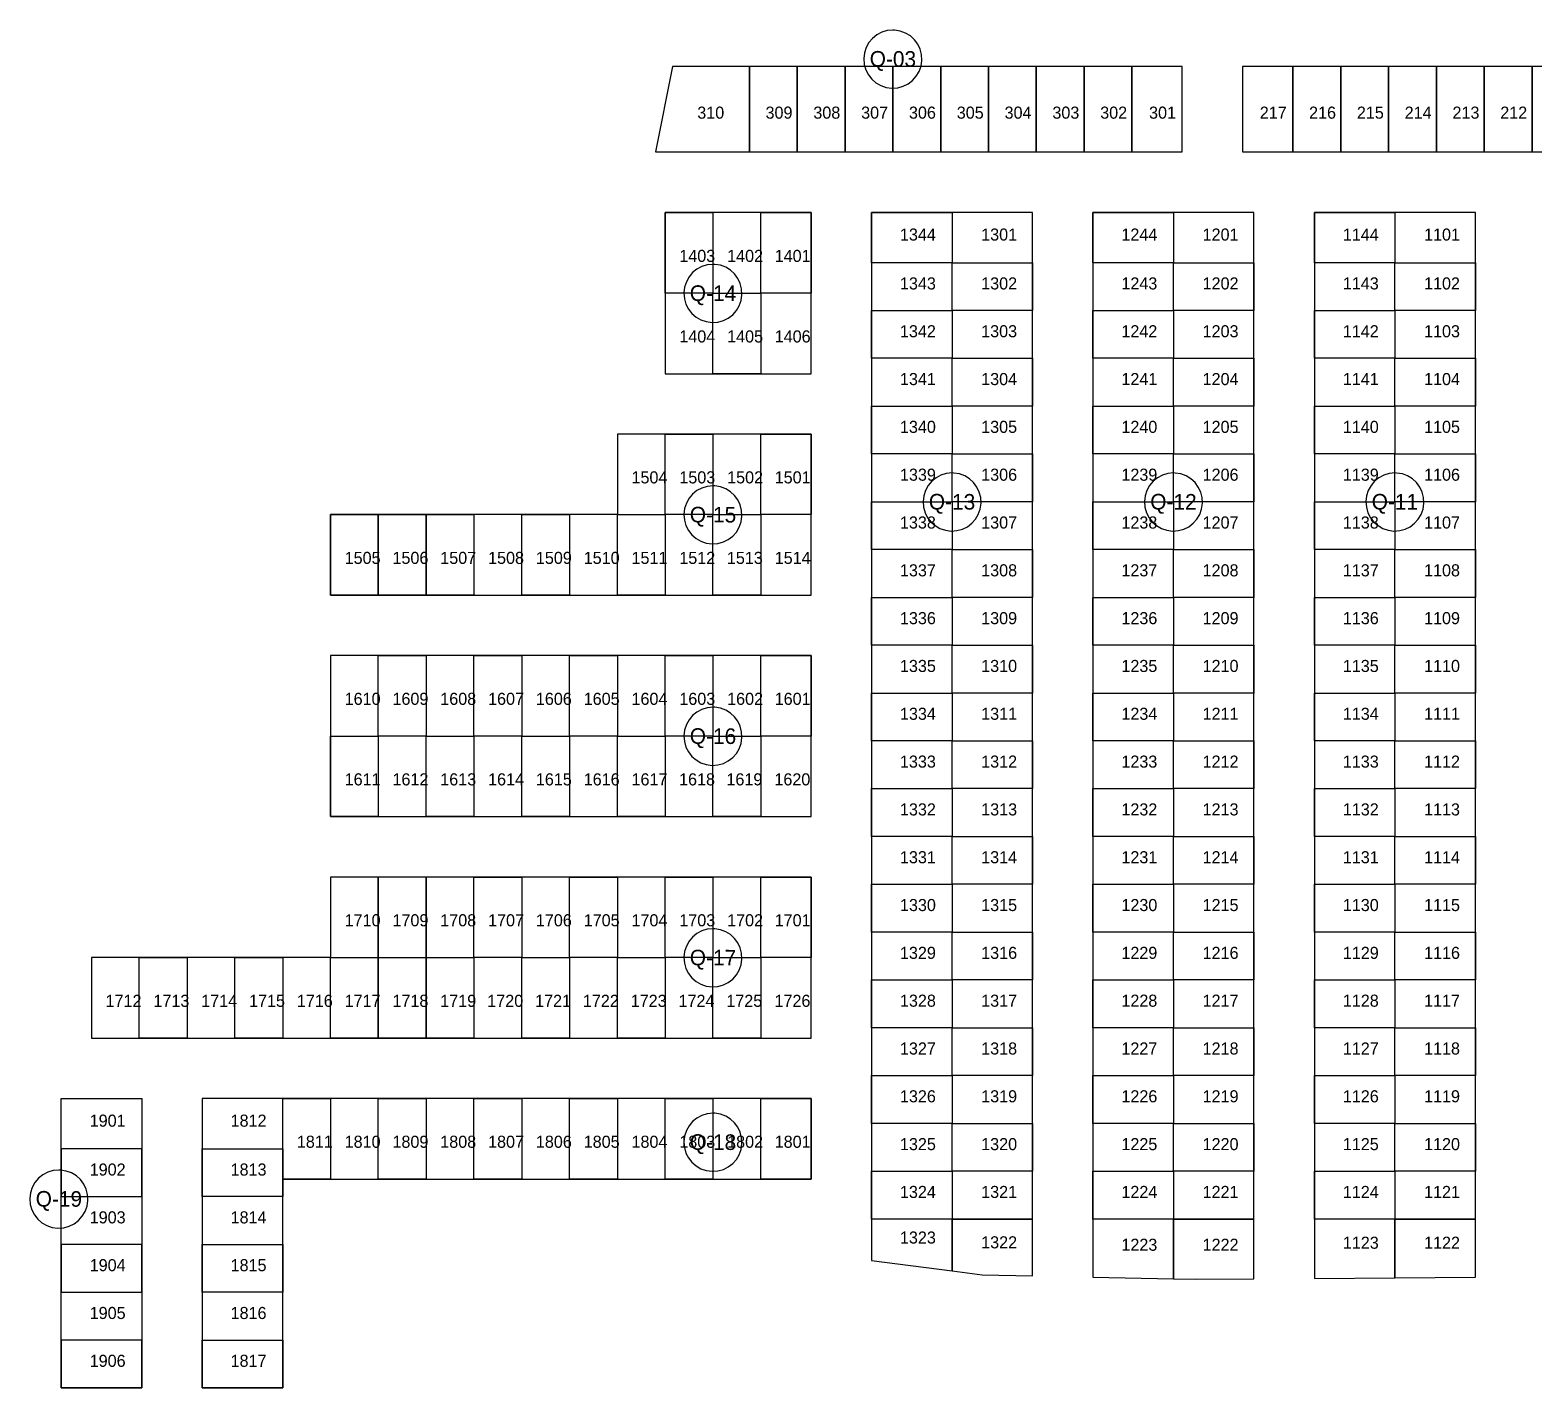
# Model space of a CAD drawing. Extents: x 245320 to 245921, y 9361427 to 9361697.
# Drawn here: x 245319.8 to 245618.6, y 9361427.3 to 9361697 of the extents above; entities that cross this region are included whole.
import ezdxf
from ezdxf.enums import TextEntityAlignment as Align

# ---------------------------------------------------------------- set-up
doc = ezdxf.new("R2010")
doc.units = 0
for name, color, linetype in [('_02__LOTES', 7, 'Continuous'), ('_LTQUADRAS', 3, 'Continuous'), ('EF-ID-LOTES', 1, 'Continuous'), ('TXT_QDA', 5, 'Continuous')]:
    doc.layers.add(name, color=color, linetype=linetype)

msp = doc.modelspace()

# ---------------------------------------------------------------- linework, layer by layer
at = {"layer": '_02__LOTES'}
for points in [[(245462.72, 9361689.82), (245447.41, 9361689.82), (245444.07, 9361672.82), (245462.72, 9361672.82)], [(245472.22, 9361689.82), (245462.72, 9361689.82), (245462.72, 9361672.82), (245472.22, 9361672.82)], [(245481.72, 9361689.82), (245472.22, 9361689.82), (245472.22, 9361672.82), (245481.72, 9361672.82)], [(245491.22, 9361689.82), (245481.72, 9361689.82), (245481.72, 9361672.82), (245491.22, 9361672.82)], [(245500.72, 9361689.82), (245491.22, 9361689.82), (245491.22, 9361672.82), (245500.72, 9361672.82)], [(245510.22, 9361689.82), (245500.72, 9361689.82), (245500.72, 9361672.82), (245510.22, 9361672.82)], [(245519.72, 9361689.82), (245510.22, 9361689.82), (245510.22, 9361672.82), (245519.72, 9361672.82)], [(245529.22, 9361689.82), (245519.72, 9361689.82), (245519.72, 9361672.82), (245529.22, 9361672.82)], [(245538.72, 9361689.82), (245529.22, 9361689.82), (245529.22, 9361672.82), (245538.72, 9361672.82)], [(245548.72, 9361689.82), (245538.72, 9361689.82), (245538.72, 9361672.82), (245548.72, 9361672.82)], [(245570.72, 9361689.82), (245560.72, 9361689.82), (245560.72, 9361672.82), (245570.72, 9361672.82)], [(245580.22, 9361689.82), (245570.72, 9361689.82), (245570.72, 9361672.82), (245580.22, 9361672.82)], [(245589.72, 9361689.82), (245580.22, 9361689.82), (245580.22, 9361672.82), (245589.72, 9361672.82)], [(245599.22, 9361689.82), (245589.72, 9361689.82), (245589.72, 9361672.82), (245599.22, 9361672.82)], [(245608.72, 9361689.82), (245599.22, 9361689.82), (245599.22, 9361672.82), (245608.72, 9361672.82)], [(245618.22, 9361689.82), (245608.72, 9361689.82), (245608.72, 9361672.82), (245618.22, 9361672.82)], [(245627.72, 9361689.82), (245618.22, 9361689.82), (245618.22, 9361672.82), (245627.72, 9361672.82)], [(245455.47, 9361644.76), (245445.97, 9361644.76), (245445.97, 9361660.76), (245455.47, 9361660.76)], [(245455.47, 9361644.76), (245464.97, 9361644.76), (245464.97, 9361660.76), (245455.47, 9361660.76)], [(245474.97, 9361644.76), (245464.97, 9361644.76), (245464.97, 9361660.76), (245474.97, 9361660.76)], [(245502.97, 9361660.82), (245502.97, 9361650.82), (245486.97, 9361650.82), (245486.97, 9361660.82)], [(245502.97, 9361660.82), (245502.97, 9361650.82), (245518.97, 9361650.82), (245518.97, 9361660.82)], [(245546.97, 9361660.82), (245546.97, 9361650.82), (245530.97, 9361650.82), (245530.97, 9361660.82)], [(245546.97, 9361660.82), (245546.97, 9361650.82), (245562.97, 9361650.82), (245562.97, 9361660.82)], [(245590.97, 9361660.82), (245590.97, 9361650.82), (245574.97, 9361650.82), (245574.97, 9361660.82)], [(245590.97, 9361660.82), (245590.97, 9361650.82), (245606.97, 9361650.82), (245606.97, 9361660.82)], [(245502.97, 9361641.32), (245502.97, 9361650.82), (245486.97, 9361650.82), (245486.97, 9361641.32)], [(245502.97, 9361641.32), (245502.97, 9361650.82), (245518.97, 9361650.82), (245518.97, 9361641.32)], [(245546.97, 9361641.32), (245546.97, 9361650.82), (245530.97, 9361650.82), (245530.97, 9361641.32)], [(245546.97, 9361641.32), (245546.97, 9361650.82), (245562.97, 9361650.82), (245562.97, 9361641.32)], [(245590.97, 9361641.32), (245590.97, 9361650.82), (245574.97, 9361650.82), (245574.97, 9361641.32)], [(245590.97, 9361641.32), (245590.97, 9361650.82), (245606.97, 9361650.82), (245606.97, 9361641.32)], [(245455.47, 9361644.76), (245445.97, 9361644.76), (245445.97, 9361628.76), (245455.47, 9361628.76)], [(245455.47, 9361644.76), (245464.97, 9361644.76), (245464.97, 9361628.76), (245455.47, 9361628.76)], [(245474.97, 9361644.76), (245464.97, 9361644.76), (245464.97, 9361628.76), (245474.97, 9361628.76)], [(245502.97, 9361641.32), (245502.97, 9361631.82), (245486.97, 9361631.82), (245486.97, 9361641.32)], [(245502.97, 9361641.32), (245502.97, 9361631.82), (245518.97, 9361631.82), (245518.97, 9361641.32)], [(245546.97, 9361641.32), (245546.97, 9361631.82), (245530.97, 9361631.82), (245530.97, 9361641.32)], [(245546.97, 9361641.32), (245546.97, 9361631.82), (245562.97, 9361631.82), (245562.97, 9361641.32)], [(245590.97, 9361641.32), (245590.97, 9361631.82), (245574.97, 9361631.82), (245574.97, 9361641.32)], [(245590.97, 9361641.32), (245590.97, 9361631.82), (245606.97, 9361631.82), (245606.97, 9361641.32)], [(245502.97, 9361622.32), (245502.97, 9361631.82), (245486.97, 9361631.82), (245486.97, 9361622.32)], [(245502.97, 9361622.32), (245502.97, 9361631.82), (245518.97, 9361631.82), (245518.97, 9361622.32)], [(245546.97, 9361622.32), (245546.97, 9361631.82), (245530.97, 9361631.82), (245530.97, 9361622.32)], [(245546.97, 9361622.32), (245546.97, 9361631.82), (245562.97, 9361631.82), (245562.97, 9361622.32)], [(245590.97, 9361622.32), (245590.97, 9361631.82), (245574.97, 9361631.82), (245574.97, 9361622.32)], [(245590.97, 9361622.32), (245590.97, 9361631.82), (245606.97, 9361631.82), (245606.97, 9361622.32)], [(245502.97, 9361622.32), (245502.97, 9361612.82), (245486.97, 9361612.82), (245486.97, 9361622.32)], [(245502.97, 9361622.32), (245502.97, 9361612.82), (245518.97, 9361612.82), (245518.97, 9361622.32)], [(245546.97, 9361622.32), (245546.97, 9361612.82), (245530.97, 9361612.82), (245530.97, 9361622.32)], [(245546.97, 9361622.32), (245546.97, 9361612.82), (245562.97, 9361612.82), (245562.97, 9361622.32)], [(245590.97, 9361622.32), (245590.97, 9361612.82), (245574.97, 9361612.82), (245574.97, 9361622.32)], [(245590.97, 9361622.32), (245590.97, 9361612.82), (245606.97, 9361612.82), (245606.97, 9361622.32)], [(245436.47, 9361600.76), (245445.97, 9361600.76), (245445.97, 9361616.76), (245436.47, 9361616.76)], [(245455.47, 9361600.76), (245445.97, 9361600.76), (245445.97, 9361616.76), (245455.47, 9361616.76)], [(245455.47, 9361600.76), (245464.97, 9361600.76), (245464.97, 9361616.76), (245455.47, 9361616.76)], [(245474.97, 9361600.76), (245464.97, 9361600.76), (245464.97, 9361616.76), (245474.97, 9361616.76)], [(245502.97, 9361603.32), (245502.97, 9361612.82), (245486.97, 9361612.82), (245486.97, 9361603.32)], [(245502.97, 9361603.32), (245502.97, 9361612.82), (245518.97, 9361612.82), (245518.97, 9361603.32)], [(245546.97, 9361603.32), (245546.97, 9361612.82), (245530.97, 9361612.82), (245530.97, 9361603.32)], [(245546.97, 9361603.32), (245546.97, 9361612.82), (245562.97, 9361612.82), (245562.97, 9361603.32)], [(245590.97, 9361603.32), (245590.97, 9361612.82), (245574.97, 9361612.82), (245574.97, 9361603.32)], [(245590.97, 9361603.32), (245590.97, 9361612.82), (245606.97, 9361612.82), (245606.97, 9361603.32)], [(245502.97, 9361603.32), (245502.97, 9361593.82), (245486.97, 9361593.82), (245486.97, 9361603.32)], [(245502.97, 9361603.32), (245502.97, 9361593.82), (245518.97, 9361593.82), (245518.97, 9361603.32)], [(245546.97, 9361603.32), (245546.97, 9361593.82), (245530.97, 9361593.82), (245530.97, 9361603.32)], [(245546.97, 9361603.32), (245546.97, 9361593.82), (245562.97, 9361593.82), (245562.97, 9361603.32)], [(245590.97, 9361603.32), (245590.97, 9361593.82), (245574.97, 9361593.82), (245574.97, 9361603.32)], [(245590.97, 9361603.32), (245590.97, 9361593.82), (245606.97, 9361593.82), (245606.97, 9361603.32)], [(245379.47, 9361600.76), (245388.97, 9361600.76), (245388.97, 9361584.76), (245379.47, 9361584.76)], [(245388.97, 9361600.76), (245398.47, 9361600.76), (245398.47, 9361584.76), (245388.97, 9361584.76)], [(245398.47, 9361600.76), (245407.97, 9361600.76), (245407.97, 9361584.76), (245398.47, 9361584.76)], [(245417.47, 9361600.76), (245407.97, 9361600.76), (245407.97, 9361584.76), (245417.47, 9361584.76)], [(245417.47, 9361600.76), (245426.97, 9361600.76), (245426.97, 9361584.76), (245417.47, 9361584.76)], [(245436.47, 9361600.76), (245426.97, 9361600.76), (245426.97, 9361584.76), (245436.47, 9361584.76)], [(245436.47, 9361600.76), (245445.97, 9361600.76), (245445.97, 9361584.76), (245436.47, 9361584.76)], [(245455.47, 9361600.76), (245445.97, 9361600.76), (245445.97, 9361584.76), (245455.47, 9361584.76)], [(245455.47, 9361600.76), (245464.97, 9361600.76), (245464.97, 9361584.76), (245455.47, 9361584.76)], [(245474.97, 9361600.76), (245464.97, 9361600.76), (245464.97, 9361584.76), (245474.97, 9361584.76)], [(245502.97, 9361584.32), (245502.97, 9361593.82), (245486.97, 9361593.82), (245486.97, 9361584.32)], [(245502.97, 9361584.32), (245502.97, 9361593.82), (245518.97, 9361593.82), (245518.97, 9361584.32)], [(245546.97, 9361584.32), (245546.97, 9361593.82), (245530.97, 9361593.82), (245530.97, 9361584.32)], [(245546.97, 9361584.32), (245546.97, 9361593.82), (245562.97, 9361593.82), (245562.97, 9361584.32)], [(245590.97, 9361584.32), (245590.97, 9361593.82), (245574.97, 9361593.82), (245574.97, 9361584.32)], [(245590.97, 9361584.32), (245590.97, 9361593.82), (245606.97, 9361593.82), (245606.97, 9361584.32)], [(245502.97, 9361584.32), (245502.97, 9361574.82), (245486.97, 9361574.82), (245486.97, 9361584.32)], [(245502.97, 9361584.32), (245502.97, 9361574.82), (245518.97, 9361574.82), (245518.97, 9361584.32)], [(245546.97, 9361584.32), (245546.97, 9361574.82), (245530.97, 9361574.82), (245530.97, 9361584.32)], [(245546.97, 9361584.32), (245546.97, 9361574.82), (245562.97, 9361574.82), (245562.97, 9361584.32)], [(245590.97, 9361584.32), (245590.97, 9361574.82), (245574.97, 9361574.82), (245574.97, 9361584.32)], [(245590.97, 9361584.32), (245590.97, 9361574.82), (245606.97, 9361574.82), (245606.97, 9361584.32)], [(245502.97, 9361565.32), (245502.97, 9361574.82), (245486.97, 9361574.82), (245486.97, 9361565.32)], [(245502.97, 9361565.32), (245502.97, 9361574.82), (245518.97, 9361574.82), (245518.97, 9361565.32)], [(245546.97, 9361565.32), (245546.97, 9361574.82), (245530.97, 9361574.82), (245530.97, 9361565.32)], [(245546.97, 9361565.32), (245546.97, 9361574.82), (245562.97, 9361574.82), (245562.97, 9361565.32)], [(245590.97, 9361565.32), (245590.97, 9361574.82), (245574.97, 9361574.82), (245574.97, 9361565.32)], [(245590.97, 9361565.32), (245590.97, 9361574.82), (245606.97, 9361574.82), (245606.97, 9361565.32)], [(245379.47, 9361556.76), (245388.97, 9361556.76), (245388.97, 9361572.76), (245379.47, 9361572.76)], [(245398.47, 9361556.76), (245388.97, 9361556.76), (245388.97, 9361572.76), (245398.47, 9361572.76)], [(245398.47, 9361556.76), (245407.97, 9361556.76), (245407.97, 9361572.76), (245398.47, 9361572.76)], [(245417.47, 9361556.76), (245407.97, 9361556.76), (245407.97, 9361572.76), (245417.47, 9361572.76)], [(245417.47, 9361556.76), (245426.97, 9361556.76), (245426.97, 9361572.76), (245417.47, 9361572.76)], [(245436.47, 9361556.76), (245426.97, 9361556.76), (245426.97, 9361572.76), (245436.47, 9361572.76)], [(245436.47, 9361556.76), (245445.97, 9361556.76), (245445.97, 9361572.76), (245436.47, 9361572.76)], [(245455.47, 9361556.76), (245445.97, 9361556.76), (245445.97, 9361572.76), (245455.47, 9361572.76)], [(245455.47, 9361556.76), (245464.97, 9361556.76), (245464.97, 9361572.76), (245455.47, 9361572.76)], [(245474.97, 9361556.76), (245464.97, 9361556.76), (245464.97, 9361572.76), (245474.97, 9361572.76)], [(245502.97, 9361565.32), (245502.97, 9361555.82), (245486.97, 9361555.82), (245486.97, 9361565.32)], [(245502.97, 9361565.32), (245502.97, 9361555.82), (245518.97, 9361555.82), (245518.97, 9361565.32)], [(245546.97, 9361565.32), (245546.97, 9361555.82), (245530.97, 9361555.82), (245530.97, 9361565.32)], [(245546.97, 9361565.32), (245546.97, 9361555.82), (245562.97, 9361555.82), (245562.97, 9361565.32)], [(245590.97, 9361565.32), (245590.97, 9361555.82), (245574.97, 9361555.82), (245574.97, 9361565.32)], [(245590.97, 9361565.32), (245590.97, 9361555.82), (245606.97, 9361555.82), (245606.97, 9361565.32)], [(245379.47, 9361556.76), (245388.97, 9361556.76), (245388.97, 9361540.76), (245379.47, 9361540.76)], [(245398.47, 9361556.76), (245388.97, 9361556.76), (245388.97, 9361540.76), (245398.47, 9361540.76)], [(245398.47, 9361556.76), (245407.97, 9361556.76), (245407.97, 9361540.76), (245398.47, 9361540.76)], [(245417.47, 9361556.76), (245407.97, 9361556.76), (245407.97, 9361540.76), (245417.47, 9361540.76)], [(245417.47, 9361556.76), (245426.97, 9361556.76), (245426.97, 9361540.76), (245417.47, 9361540.76)], [(245436.47, 9361556.76), (245426.97, 9361556.76), (245426.97, 9361540.76), (245436.47, 9361540.76)], [(245436.47, 9361556.76), (245445.97, 9361556.76), (245445.97, 9361540.76), (245436.47, 9361540.76)], [(245455.47, 9361556.76), (245445.97, 9361556.76), (245445.97, 9361540.76), (245455.47, 9361540.76)], [(245455.47, 9361556.76), (245464.97, 9361556.76), (245464.97, 9361540.76), (245455.47, 9361540.76)], [(245474.97, 9361556.76), (245464.97, 9361556.76), (245464.97, 9361540.76), (245474.97, 9361540.76)], [(245502.97, 9361546.32), (245502.97, 9361555.82), (245486.97, 9361555.82), (245486.97, 9361546.32)], [(245502.97, 9361546.32), (245502.97, 9361555.82), (245518.97, 9361555.82), (245518.97, 9361546.32)], [(245546.97, 9361546.32), (245546.97, 9361555.82), (245530.97, 9361555.82), (245530.97, 9361546.32)], [(245546.97, 9361546.32), (245546.97, 9361555.82), (245562.97, 9361555.82), (245562.97, 9361546.32)], [(245590.97, 9361546.32), (245590.97, 9361555.82), (245574.97, 9361555.82), (245574.97, 9361546.32)], [(245590.97, 9361546.32), (245590.97, 9361555.82), (245606.97, 9361555.82), (245606.97, 9361546.32)], [(245502.97, 9361546.32), (245502.97, 9361536.82), (245486.97, 9361536.82), (245486.97, 9361546.32)], [(245502.97, 9361546.32), (245502.97, 9361536.82), (245518.97, 9361536.82), (245518.97, 9361546.32)], [(245546.97, 9361546.32), (245546.97, 9361536.82), (245530.97, 9361536.82), (245530.97, 9361546.32)], [(245546.97, 9361546.32), (245546.97, 9361536.82), (245562.97, 9361536.82), (245562.97, 9361546.32)], [(245590.97, 9361546.32), (245590.97, 9361536.82), (245574.97, 9361536.82), (245574.97, 9361546.32)], [(245590.97, 9361546.32), (245590.97, 9361536.82), (245606.97, 9361536.82), (245606.97, 9361546.32)], [(245502.97, 9361527.32), (245502.97, 9361536.82), (245486.97, 9361536.82), (245486.97, 9361527.32)], [(245502.97, 9361527.32), (245502.97, 9361536.82), (245518.97, 9361536.82), (245518.97, 9361527.32)], [(245546.97, 9361527.32), (245546.97, 9361536.82), (245530.97, 9361536.82), (245530.97, 9361527.32)], [(245546.97, 9361527.32), (245546.97, 9361536.82), (245562.97, 9361536.82), (245562.97, 9361527.32)], [(245590.97, 9361527.32), (245590.97, 9361536.82), (245574.97, 9361536.82), (245574.97, 9361527.32)], [(245590.97, 9361527.32), (245590.97, 9361536.82), (245606.97, 9361536.82), (245606.97, 9361527.32)], [(245379.47, 9361512.76), (245388.97, 9361512.76), (245388.97, 9361528.76), (245379.47, 9361528.76)], [(245388.97, 9361512.76), (245398.47, 9361512.76), (245398.47, 9361528.76), (245388.97, 9361528.76)], [(245398.47, 9361512.76), (245407.97, 9361512.76), (245407.97, 9361528.76), (245398.47, 9361528.76)], [(245417.47, 9361512.76), (245407.97, 9361512.76), (245407.97, 9361528.76), (245417.47, 9361528.76)], [(245417.47, 9361512.76), (245426.97, 9361512.76), (245426.97, 9361528.76), (245417.47, 9361528.76)], [(245436.47, 9361512.76), (245426.97, 9361512.76), (245426.97, 9361528.76), (245436.47, 9361528.76)], [(245436.47, 9361512.76), (245445.97, 9361512.76), (245445.97, 9361528.76), (245436.47, 9361528.76)], [(245455.47, 9361512.76), (245445.97, 9361512.76), (245445.97, 9361528.76), (245455.47, 9361528.76)], [(245455.47, 9361512.76), (245464.97, 9361512.76), (245464.97, 9361528.76), (245455.47, 9361528.76)], [(245474.97, 9361512.76), (245464.97, 9361512.76), (245464.97, 9361528.76), (245474.97, 9361528.76)], [(245502.97, 9361527.32), (245502.97, 9361517.82), (245486.97, 9361517.82), (245486.97, 9361527.32)], [(245502.97, 9361527.32), (245502.97, 9361517.82), (245518.97, 9361517.82), (245518.97, 9361527.32)], [(245546.97, 9361527.32), (245546.97, 9361517.82), (245530.97, 9361517.82), (245530.97, 9361527.32)], [(245546.97, 9361527.32), (245546.97, 9361517.82), (245562.97, 9361517.82), (245562.97, 9361527.32)], [(245590.97, 9361527.32), (245590.97, 9361517.82), (245574.97, 9361517.82), (245574.97, 9361527.32)], [(245590.97, 9361527.32), (245590.97, 9361517.82), (245606.97, 9361517.82), (245606.97, 9361527.32)], [(245502.97, 9361508.32), (245502.97, 9361517.82), (245486.97, 9361517.82), (245486.97, 9361508.32)], [(245502.97, 9361508.32), (245502.97, 9361517.82), (245518.97, 9361517.82), (245518.97, 9361508.32)], [(245546.97, 9361508.32), (245546.97, 9361517.82), (245530.97, 9361517.82), (245530.97, 9361508.32)], [(245546.97, 9361508.32), (245546.97, 9361517.82), (245562.97, 9361517.82), (245562.97, 9361508.32)], [(245590.97, 9361508.32), (245590.97, 9361517.82), (245574.97, 9361517.82), (245574.97, 9361508.32)], [(245590.97, 9361508.32), (245590.97, 9361517.82), (245606.97, 9361517.82), (245606.97, 9361508.32)], [(245341.47, 9361512.76), (245331.97, 9361512.76), (245331.97, 9361496.76), (245341.47, 9361496.76)], [(245341.47, 9361512.76), (245350.97, 9361512.76), (245350.97, 9361496.76), (245341.47, 9361496.76)], [(245360.47, 9361512.76), (245350.97, 9361512.76), (245350.97, 9361496.76), (245360.47, 9361496.76)], [(245360.47, 9361512.76), (245369.97, 9361512.76), (245369.97, 9361496.76), (245360.47, 9361496.76)], [(245379.47, 9361512.76), (245369.97, 9361512.76), (245369.97, 9361496.76), (245379.47, 9361496.76)], [(245379.47, 9361512.76), (245388.97, 9361512.76), (245388.97, 9361496.76), (245379.47, 9361496.76)], [(245388.97, 9361512.76), (245398.47, 9361512.76), (245398.47, 9361496.76), (245388.97, 9361496.76)], [(245398.47, 9361512.76), (245407.97, 9361512.76), (245407.97, 9361496.76), (245398.47, 9361496.76)], [(245417.47, 9361512.76), (245407.97, 9361512.76), (245407.97, 9361496.76), (245417.47, 9361496.76)], [(245417.47, 9361512.76), (245426.97, 9361512.76), (245426.97, 9361496.76), (245417.47, 9361496.76)], [(245436.47, 9361512.76), (245426.97, 9361512.76), (245426.97, 9361496.76), (245436.47, 9361496.76)], [(245436.47, 9361512.76), (245445.97, 9361512.76), (245445.97, 9361496.76), (245436.47, 9361496.76)], [(245455.47, 9361512.76), (245445.97, 9361512.76), (245445.97, 9361496.76), (245455.47, 9361496.76)], [(245455.47, 9361512.76), (245464.97, 9361512.76), (245464.97, 9361496.76), (245455.47, 9361496.76)], [(245474.97, 9361512.76), (245464.97, 9361512.76), (245464.97, 9361496.76), (245474.97, 9361496.76)], [(245502.97, 9361508.32), (245502.97, 9361498.82), (245486.97, 9361498.82), (245486.97, 9361508.32)], [(245502.97, 9361508.32), (245502.97, 9361498.82), (245518.97, 9361498.82), (245518.97, 9361508.32)], [(245546.97, 9361508.32), (245546.97, 9361498.82), (245530.97, 9361498.82), (245530.97, 9361508.32)], [(245546.97, 9361508.32), (245546.97, 9361498.82), (245562.97, 9361498.82), (245562.97, 9361508.32)], [(245590.97, 9361508.32), (245590.97, 9361498.82), (245574.97, 9361498.82), (245574.97, 9361508.32)], [(245590.97, 9361508.32), (245590.97, 9361498.82), (245606.97, 9361498.82), (245606.97, 9361508.32)], [(245502.97, 9361489.32), (245502.97, 9361498.82), (245486.97, 9361498.82), (245486.97, 9361489.32)], [(245502.97, 9361489.32), (245502.97, 9361498.82), (245518.97, 9361498.82), (245518.97, 9361489.32)], [(245546.97, 9361489.32), (245546.97, 9361498.82), (245530.97, 9361498.82), (245530.97, 9361489.32)], [(245546.97, 9361489.32), (245546.97, 9361498.82), (245562.97, 9361498.82), (245562.97, 9361489.32)], [(245590.97, 9361489.32), (245590.97, 9361498.82), (245574.97, 9361498.82), (245574.97, 9361489.32)], [(245590.97, 9361489.32), (245590.97, 9361498.82), (245606.97, 9361498.82), (245606.97, 9361489.32)], [(245502.97, 9361489.32), (245502.97, 9361479.82), (245486.97, 9361479.82), (245486.97, 9361489.32)], [(245502.97, 9361489.32), (245502.97, 9361479.82), (245518.97, 9361479.82), (245518.97, 9361489.32)], [(245546.97, 9361489.32), (245546.97, 9361479.82), (245530.97, 9361479.82), (245530.97, 9361489.32)], [(245546.97, 9361489.32), (245546.97, 9361479.82), (245562.97, 9361479.82), (245562.97, 9361489.32)], [(245590.97, 9361489.32), (245590.97, 9361479.82), (245574.97, 9361479.82), (245574.97, 9361489.32)], [(245590.97, 9361489.32), (245590.97, 9361479.82), (245606.97, 9361479.82), (245606.97, 9361489.32)], [(245325.97, 9361474.76), (245325.97, 9361484.76), (245341.97, 9361484.76), (245341.97, 9361474.76)], [(245369.97, 9361474.76), (245369.97, 9361484.76), (245353.97, 9361484.76), (245353.97, 9361474.76)], [(245379.47, 9361468.76), (245369.97, 9361468.76), (245369.97, 9361484.76), (245379.47, 9361484.76)], [(245379.47, 9361468.76), (245388.97, 9361468.76), (245388.97, 9361484.76), (245379.47, 9361484.76)], [(245398.47, 9361468.76), (245388.97, 9361468.76), (245388.97, 9361484.76), (245398.47, 9361484.76)], [(245398.47, 9361468.76), (245407.97, 9361468.76), (245407.97, 9361484.76), (245398.47, 9361484.76)], [(245417.47, 9361468.76), (245407.97, 9361468.76), (245407.97, 9361484.76), (245417.47, 9361484.76)], [(245417.47, 9361468.76), (245426.97, 9361468.76), (245426.97, 9361484.76), (245417.47, 9361484.76)], [(245436.47, 9361468.76), (245426.97, 9361468.76), (245426.97, 9361484.76), (245436.47, 9361484.76)], [(245436.47, 9361468.76), (245445.97, 9361468.76), (245445.97, 9361484.76), (245436.47, 9361484.76)], [(245455.47, 9361468.76), (245445.97, 9361468.76), (245445.97, 9361484.76), (245455.47, 9361484.76)], [(245455.47, 9361468.76), (245464.97, 9361468.76), (245464.97, 9361484.76), (245455.47, 9361484.76)], [(245474.97, 9361468.76), (245464.97, 9361468.76), (245464.97, 9361484.76), (245474.97, 9361484.76)], [(245502.97, 9361470.32), (245502.97, 9361479.82), (245486.97, 9361479.82), (245486.97, 9361470.32)], [(245502.97, 9361470.32), (245502.97, 9361479.82), (245518.97, 9361479.82), (245518.97, 9361470.32)], [(245546.97, 9361470.32), (245546.97, 9361479.82), (245530.97, 9361479.82), (245530.97, 9361470.32)], [(245546.97, 9361470.32), (245546.97, 9361479.82), (245562.97, 9361479.82), (245562.97, 9361470.32)], [(245590.97, 9361470.32), (245590.97, 9361479.82), (245574.97, 9361479.82), (245574.97, 9361470.32)], [(245590.97, 9361470.32), (245590.97, 9361479.82), (245606.97, 9361479.82), (245606.97, 9361470.32)], [(245325.97, 9361474.76), (245325.97, 9361465.26), (245341.97, 9361465.26), (245341.97, 9361474.76)], [(245369.97, 9361474.76), (245369.97, 9361465.26), (245353.97, 9361465.26), (245353.97, 9361474.76)], [(245502.97, 9361470.32), (245502.97, 9361460.82), (245486.97, 9361460.82), (245486.97, 9361470.32)], [(245502.97, 9361470.32), (245502.97, 9361460.82), (245518.97, 9361460.82), (245518.97, 9361470.32)], [(245546.97, 9361470.32), (245546.97, 9361460.82), (245530.97, 9361460.82), (245530.97, 9361470.32)], [(245546.97, 9361470.32), (245546.97, 9361460.82), (245562.97, 9361460.82), (245562.97, 9361470.32)], [(245590.97, 9361470.32), (245590.97, 9361460.82), (245574.97, 9361460.82), (245574.97, 9361470.32)], [(245590.97, 9361470.32), (245590.97, 9361460.82), (245606.97, 9361460.82), (245606.97, 9361470.32)], [(245325.97, 9361455.76), (245325.97, 9361465.26), (245341.97, 9361465.26), (245341.97, 9361455.76)], [(245369.97, 9361455.76), (245369.97, 9361465.26), (245353.97, 9361465.26), (245353.97, 9361455.76)], [(245502.97, 9361460.82), (245486.97, 9361460.82), (245486.97, 9361452.55), (245502.97, 9361450.5)], [(245518.97, 9361460.82), (245502.97, 9361460.82), (245502.97, 9361450.5), (245508.97, 9361449.74), (245518.97, 9361449.53)], [(245546.97, 9361460.82), (245530.97, 9361460.82), (245530.97, 9361449.29), (245546.97, 9361448.96)], [(245562.97, 9361460.82), (245546.97, 9361460.82), (245546.97, 9361448.96), (245551.5, 9361448.87), (245562.97, 9361448.94)], [(245590.97, 9361460.82), (245574.97, 9361460.82), (245574.97, 9361449.03), (245590.97, 9361449.13)], [(245606.97, 9361460.82), (245590.97, 9361460.82), (245590.97, 9361449.13), (245606.97, 9361449.24)], [(245325.97, 9361455.76), (245325.97, 9361446.26), (245341.97, 9361446.26), (245341.97, 9361455.76)], [(245369.97, 9361455.76), (245369.97, 9361446.26), (245353.97, 9361446.26), (245353.97, 9361455.76)], [(245325.97, 9361436.76), (245325.97, 9361446.26), (245341.97, 9361446.26), (245341.97, 9361436.76)], [(245369.97, 9361436.76), (245369.97, 9361446.26), (245353.97, 9361446.26), (245353.97, 9361436.76)], [(245325.97, 9361436.76), (245325.97, 9361427.26), (245341.97, 9361427.26), (245341.97, 9361436.76)], [(245369.97, 9361436.76), (245369.97, 9361427.26), (245353.97, 9361427.26), (245353.97, 9361436.76)]]:
    msp.add_lwpolyline(points, close=True, dxfattribs=at)
at = {"layer": '_LTQUADRAS'}
for points in [[(245548.72, 9361689.82), (245538.72, 9361689.82), (245529.22, 9361689.82), (245519.72, 9361689.82), (245510.22, 9361689.82), (245500.72, 9361689.82), (245491.22, 9361689.82), (245481.72, 9361689.82), (245472.22, 9361689.82), (245462.72, 9361689.82), (245447.41, 9361689.82), (245444.07, 9361672.82), (245462.72, 9361672.82), (245472.22, 9361672.82), (245481.72, 9361672.82), (245491.22, 9361672.82), (245500.72, 9361672.82), (245510.22, 9361672.82), (245519.72, 9361672.82), (245529.22, 9361672.82), (245538.72, 9361672.82), (245548.72, 9361672.82)], [(245474.97, 9361644.76), (245474.97, 9361660.76), (245464.97, 9361660.76), (245455.47, 9361660.76), (245445.97, 9361660.76), (245445.97, 9361644.76), (245445.97, 9361628.76), (245455.47, 9361628.76), (245464.97, 9361628.76), (245474.97, 9361628.76)], [(245518.97, 9361631.82), (245518.97, 9361641.32), (245518.97, 9361650.82), (245518.97, 9361660.82), (245502.97, 9361660.82), (245486.97, 9361660.82), (245486.97, 9361650.82), (245486.97, 9361641.32), (245486.97, 9361631.82), (245486.97, 9361622.32), (245486.97, 9361612.82), (245486.97, 9361603.32), (245486.97, 9361593.82), (245486.97, 9361584.32), (245486.97, 9361574.82), (245486.97, 9361565.32), (245486.97, 9361555.82), (245486.97, 9361546.32), (245486.97, 9361536.82), (245486.97, 9361527.32), (245486.97, 9361517.82), (245486.97, 9361508.32), (245486.97, 9361498.82), (245486.97, 9361489.32), (245486.97, 9361479.82), (245486.97, 9361470.32), (245486.97, 9361460.82), (245486.97, 9361452.55), (245502.97, 9361450.5), (245508.97, 9361449.74), (245518.97, 9361449.53), (245518.97, 9361460.82), (245518.97, 9361470.32), (245518.97, 9361479.82), (245518.97, 9361489.32), (245518.97, 9361498.82), (245518.97, 9361508.32), (245518.97, 9361517.82), (245518.97, 9361527.32), (245518.97, 9361536.82), (245518.97, 9361546.32), (245518.97, 9361555.82), (245518.97, 9361565.32), (245518.97, 9361574.82), (245518.97, 9361584.32), (245518.97, 9361593.82), (245518.97, 9361603.32), (245518.97, 9361612.82), (245518.97, 9361622.32)], [(245562.97, 9361603.32), (245562.97, 9361612.82), (245562.97, 9361622.32), (245562.97, 9361631.82), (245562.97, 9361641.32), (245562.97, 9361650.82), (245562.97, 9361660.82), (245546.97, 9361660.82), (245530.97, 9361660.82), (245530.97, 9361650.82), (245530.97, 9361641.32), (245530.97, 9361631.82), (245530.97, 9361622.32), (245530.97, 9361612.82), (245530.97, 9361603.32), (245530.97, 9361593.82), (245530.97, 9361584.32), (245530.97, 9361574.82), (245530.97, 9361565.32), (245530.97, 9361555.82), (245530.97, 9361546.32), (245530.97, 9361536.82), (245530.97, 9361527.32), (245530.97, 9361517.82), (245530.97, 9361508.32), (245530.97, 9361498.82), (245530.97, 9361489.32), (245530.97, 9361479.82), (245530.97, 9361470.32), (245530.97, 9361460.82), (245530.97, 9361449.29), (245546.97, 9361448.96), (245551.5, 9361448.87), (245562.97, 9361448.94), (245562.97, 9361460.82), (245562.97, 9361470.32), (245562.97, 9361479.82), (245562.97, 9361489.32), (245562.97, 9361498.82), (245562.97, 9361508.32), (245562.97, 9361517.82), (245562.97, 9361527.32), (245562.97, 9361536.82), (245562.97, 9361546.32), (245562.97, 9361555.82), (245562.97, 9361565.32), (245562.97, 9361574.82), (245562.97, 9361584.32), (245562.97, 9361593.82)], [(245606.97, 9361603.32), (245606.97, 9361612.82), (245606.97, 9361622.32), (245606.97, 9361631.82), (245606.97, 9361641.32), (245606.97, 9361650.82), (245606.97, 9361660.82), (245590.97, 9361660.82), (245574.97, 9361660.82), (245574.97, 9361650.82), (245574.97, 9361641.32), (245574.97, 9361631.82), (245574.97, 9361622.32), (245574.97, 9361612.82), (245574.97, 9361603.32), (245574.97, 9361593.82), (245574.97, 9361584.32), (245574.97, 9361574.82), (245574.97, 9361565.32), (245574.97, 9361555.82), (245574.97, 9361546.32), (245574.97, 9361536.82), (245574.97, 9361527.32), (245574.97, 9361517.82), (245574.97, 9361508.32), (245574.97, 9361498.82), (245574.97, 9361489.32), (245574.97, 9361479.82), (245574.97, 9361470.32), (245574.97, 9361460.82), (245574.97, 9361449.03), (245590.97, 9361449.13), (245606.97, 9361449.24), (245606.97, 9361460.82), (245606.97, 9361470.32), (245606.97, 9361479.82), (245606.97, 9361489.32), (245606.97, 9361498.82), (245606.97, 9361508.32), (245606.97, 9361517.82), (245606.97, 9361527.32), (245606.97, 9361536.82), (245606.97, 9361546.32), (245606.97, 9361555.82), (245606.97, 9361565.32), (245606.97, 9361574.82), (245606.97, 9361584.32), (245606.97, 9361593.82)], [(245474.97, 9361616.76), (245464.97, 9361616.76), (245455.47, 9361616.76), (245445.97, 9361616.76), (245436.47, 9361616.76), (245436.47, 9361600.76), (245426.97, 9361600.76), (245417.47, 9361600.76), (245407.97, 9361600.76), (245398.47, 9361600.76), (245379.47, 9361600.76), (245379.47, 9361584.76), (245398.47, 9361584.76), (245407.97, 9361584.76), (245417.47, 9361584.76), (245426.97, 9361584.76), (245436.47, 9361584.76), (245445.97, 9361584.76), (245455.47, 9361584.76), (245464.97, 9361584.76), (245474.97, 9361584.76), (245474.97, 9361600.76)], [(245474.97, 9361572.76), (245464.97, 9361572.76), (245455.47, 9361572.76), (245445.97, 9361572.76), (245436.47, 9361572.76), (245426.97, 9361572.76), (245417.47, 9361572.76), (245407.97, 9361572.76), (245398.47, 9361572.76), (245379.47, 9361572.76), (245379.47, 9361556.76), (245379.47, 9361540.76), (245398.47, 9361540.76), (245407.97, 9361540.76), (245417.47, 9361540.76), (245426.97, 9361540.76), (245436.47, 9361540.76), (245445.97, 9361540.76), (245455.47, 9361540.76), (245464.97, 9361540.76), (245474.97, 9361540.76), (245474.97, 9361556.76)], [(245474.97, 9361528.76), (245464.97, 9361528.76), (245455.47, 9361528.76), (245445.97, 9361528.76), (245436.47, 9361528.76), (245426.97, 9361528.76), (245417.47, 9361528.76), (245407.97, 9361528.76), (245398.47, 9361528.76), (245379.47, 9361528.76), (245379.47, 9361512.76), (245379.47, 9361512.76), (245331.97, 9361512.76), (245331.97, 9361496.76), (245379.47, 9361496.76), (245388.97, 9361496.76), (245398.47, 9361496.76), (245407.97, 9361496.76), (245417.47, 9361496.76), (245426.97, 9361496.76), (245436.47, 9361496.76), (245445.97, 9361496.76), (245455.47, 9361496.76), (245464.97, 9361496.76), (245474.97, 9361496.76), (245474.97, 9361512.76)], [(245325.97, 9361484.76), (245341.97, 9361484.76), (245341.97, 9361427.26), (245325.97, 9361427.26)], [(245369.97, 9361427.26), (245369.97, 9361468.76), (245474.97, 9361468.76), (245474.97, 9361484.76), (245353.97, 9361484.76), (245353.97, 9361427.26)]]:
    msp.add_lwpolyline(points, close=True, dxfattribs=at)
msp.add_lwpolyline([(245627.72, 9361689.82), (245618.22, 9361689.82), (245608.72, 9361689.82), (245599.22, 9361689.82), (245589.72, 9361689.82), (245580.22, 9361689.82), (245570.72, 9361689.82), (245560.72, 9361689.82), (245560.72, 9361672.82), (245570.72, 9361672.82), (245580.22, 9361672.82), (245589.72, 9361672.82), (245599.22, 9361672.82), (245608.72, 9361672.82), (245618.22, 9361672.82), (245627.72, 9361672.82)], dxfattribs=at)
at = {"layer": 'TXT_QDA'}
for points in [[(245491.23, 9361697.03, 72.062732), (245491.55, 9361697.02)], [(245455.49, 9361650.49, 72.062732), (245455.81, 9361650.48)], [(245455.49, 9361606.49, 72.062732), (245455.81, 9361606.48)], [(245502.99, 9361609.04, 72.062732), (245503.31, 9361609.03)], [(245546.99, 9361609.04, 72.062732), (245547.31, 9361609.03)], [(245590.99, 9361609.04, 72.062732), (245591.31, 9361609.03)], [(245455.49, 9361562.49, 72.062732), (245455.81, 9361562.48)], [(245455.49, 9361518.49, 72.062732), (245455.81, 9361518.48)], [(245455.49, 9361481.83, 72.062732), (245455.81, 9361481.82)], [(245325.51, 9361470.55, 72.062732), (245325.83, 9361470.54)]]:
    msp.add_lwpolyline(points, format="xyb", close=True, dxfattribs=at)

# ---------------------------------------------------------------- texts
at = {"layer": 'EF-ID-LOTES', "char_height": 2.4, "width": 8, "attachment_point": 1}
for s, insert in [('310', (245452.35, 9361681.83)), ('309', (245465.91, 9361681.83)), ('308', (245475.41, 9361681.83)), ('307', (245484.91, 9361681.83)), ('306', (245494.41, 9361681.83)), ('305', (245503.91, 9361681.83)), ('304', (245513.41, 9361681.83)), ('303', (245522.91, 9361681.83)), ('302', (245532.41, 9361681.83)), ('301', (245542.12, 9361681.83)), ('217', (245564.12, 9361681.83)), ('216', (245573.91, 9361681.83)), ('215', (245583.41, 9361681.83)), ('214', (245592.91, 9361681.83)), ('213', (245602.41, 9361681.83)), ('212', (245611.91, 9361681.83)), ('1344', (245492.62, 9361657.61)), ('1301', (245508.76, 9361657.61)), ('1244', (245536.62, 9361657.61)), ('1201', (245552.76, 9361657.61)), ('1144', (245580.62, 9361657.61)), ('1101', (245596.76, 9361657.61)), ('1403', (245448.78, 9361653.37)), ('1402', (245458.28, 9361653.37)), ('1401', (245467.73, 9361653.37)), ('1343', (245492.62, 9361647.9)), ('1302', (245508.76, 9361647.9)), ('1243', (245536.62, 9361647.9)), ('1202', (245552.76, 9361647.9)), ('1143', (245580.62, 9361647.9)), ('1102', (245596.76, 9361647.9)), ('1404', (245448.78, 9361637.37)), ('1405', (245458.28, 9361637.37)), ('1406', (245467.73, 9361637.37)), ('1342', (245492.62, 9361638.4)), ('1303', (245508.76, 9361638.4)), ('1242', (245536.62, 9361638.4)), ('1203', (245552.76, 9361638.4)), ('1142', (245580.62, 9361638.4)), ('1103', (245596.76, 9361638.4)), ('1341', (245492.62, 9361628.9)), ('1304', (245508.76, 9361628.9)), ('1241', (245536.62, 9361628.9)), ('1204', (245552.76, 9361628.9)), ('1141', (245580.62, 9361628.9)), ('1104', (245596.76, 9361628.9)), ('1340', (245492.62, 9361619.4)), ('1305', (245508.76, 9361619.4)), ('1240', (245536.62, 9361619.4)), ('1205', (245552.76, 9361619.4)), ('1140', (245580.62, 9361619.4)), ('1105', (245596.76, 9361619.4)), ('1504', (245439.28, 9361609.37)), ('1503', (245448.78, 9361609.37)), ('1502', (245458.28, 9361609.37)), ('1501', (245467.73, 9361609.37)), ('1339', (245492.62, 9361609.9)), ('1306', (245508.76, 9361609.9)), ('1239', (245536.62, 9361609.9)), ('1206', (245552.76, 9361609.9)), ('1139', (245580.62, 9361609.9)), ('1106', (245596.76, 9361609.9)), ('1338', (245492.62, 9361600.4)), ('1307', (245508.76, 9361600.4)), ('1238', (245536.62, 9361600.4)), ('1207', (245552.76, 9361600.4)), ('1138', (245580.62, 9361600.4)), ('1107', (245596.76, 9361600.4)), ('1505', (245382.28, 9361593.37)), ('1506', (245391.78, 9361593.37)), ('1507', (245401.28, 9361593.37)), ('1508', (245410.78, 9361593.37)), ('1509', (245420.28, 9361593.37)), ('1510', (245429.78, 9361593.37)), ('1511', (245439.28, 9361593.37)), ('1512', (245448.78, 9361593.37)), ('1513', (245458.23, 9361593.37)), ('1514', (245467.74, 9361593.37)), ('1337', (245492.62, 9361590.9)), ('1308', (245508.76, 9361590.9)), ('1237', (245536.62, 9361590.9)), ('1208', (245552.76, 9361590.9)), ('1137', (245580.62, 9361590.9)), ('1108', (245596.76, 9361590.9)), ('1336', (245492.62, 9361581.4)), ('1309', (245508.76, 9361581.4)), ('1236', (245536.62, 9361581.4)), ('1209', (245552.76, 9361581.4)), ('1136', (245580.62, 9361581.4)), ('1109', (245596.76, 9361581.4)), ('1335', (245492.62, 9361571.9)), ('1310', (245508.76, 9361571.9)), ('1235', (245536.62, 9361571.9)), ('1210', (245552.76, 9361571.9)), ('1135', (245580.62, 9361571.9)), ('1110', (245596.76, 9361571.9)), ('1610', (245382.28, 9361565.37)), ('1609', (245391.78, 9361565.37)), ('1608', (245401.28, 9361565.37)), ('1607', (245410.78, 9361565.37)), ('1606', (245420.28, 9361565.37)), ('1605', (245429.78, 9361565.37)), ('1604', (245439.28, 9361565.37)), ('1603', (245448.78, 9361565.37)), ('1602', (245458.28, 9361565.37)), ('1601', (245467.73, 9361565.37)), ('1334', (245492.62, 9361562.4)), ('1311', (245508.76, 9361562.4)), ('1234', (245536.62, 9361562.4)), ('1211', (245552.76, 9361562.4)), ('1134', (245580.62, 9361562.4)), ('1111', (245596.76, 9361562.4)), ('1333', (245492.62, 9361552.9)), ('1312', (245508.76, 9361552.9)), ('1233', (245536.62, 9361552.9)), ('1212', (245552.76, 9361552.9)), ('1133', (245580.62, 9361552.9)), ('1112', (245596.76, 9361552.9)), ('1611', (245382.28, 9361549.37)), ('1612', (245391.78, 9361549.37)), ('1613', (245401.28, 9361549.37)), ('1614', (245410.78, 9361549.37)), ('1615', (245420.28, 9361549.37)), ('1616', (245429.78, 9361549.37)), ('1617', (245439.28, 9361549.37)), ('1618', (245448.73, 9361549.37)), ('1619', (245458.14, 9361549.37)), ('1620', (245467.67, 9361549.37)), ('1332', (245492.62, 9361543.4)), ('1313', (245508.76, 9361543.4)), ('1232', (245536.62, 9361543.4)), ('1213', (245552.76, 9361543.4)), ('1132', (245580.62, 9361543.4)), ('1113', (245596.76, 9361543.4)), ('1331', (245492.62, 9361533.9)), ('1314', (245508.76, 9361533.9)), ('1231', (245536.62, 9361533.9)), ('1214', (245552.76, 9361533.9)), ('1131', (245580.62, 9361533.9)), ('1114', (245596.76, 9361533.9)), ('1330', (245492.62, 9361524.4)), ('1315', (245508.76, 9361524.4)), ('1230', (245536.62, 9361524.4)), ('1215', (245552.76, 9361524.4)), ('1130', (245580.62, 9361524.4)), ('1115', (245596.76, 9361524.4)), ('1710', (245382.28, 9361521.37)), ('1709', (245391.78, 9361521.37)), ('1708', (245401.28, 9361521.37)), ('1707', (245410.78, 9361521.37)), ('1706', (245420.28, 9361521.37)), ('1705', (245429.78, 9361521.37)), ('1704', (245439.28, 9361521.37)), ('1703', (245448.78, 9361521.37)), ('1702', (245458.28, 9361521.37)), ('1701', (245467.73, 9361521.37)), ('1329', (245492.62, 9361514.9)), ('1316', (245508.76, 9361514.9)), ('1229', (245536.62, 9361514.9)), ('1216', (245552.76, 9361514.9)), ('1129', (245580.62, 9361514.9)), ('1116', (245596.76, 9361514.9)), ('1712', (245334.78, 9361505.37)), ('1713', (245344.28, 9361505.37)), ('1714', (245353.78, 9361505.37)), ('1715', (245363.28, 9361505.37)), ('1716', (245372.78, 9361505.37)), ('1717', (245382.28, 9361505.37)), ('1718', (245391.78, 9361505.37)), ('1719', (245401.28, 9361505.37)), ('1720', (245410.62, 9361505.37)), ('1721', (245420.12, 9361505.37)), ('1722', (245429.62, 9361505.37)), ('1723', (245439.12, 9361505.37)), ('1724', (245448.62, 9361505.37)), ('1725', (245458.12, 9361505.37)), ('1726', (245467.69, 9361505.37)), ('1328', (245492.62, 9361505.4)), ('1317', (245508.76, 9361505.4)), ('1228', (245536.62, 9361505.4)), ('1217', (245552.76, 9361505.4)), ('1128', (245580.62, 9361505.4)), ('1117', (245596.76, 9361505.4)), ('1327', (245492.62, 9361495.9)), ('1318', (245508.76, 9361495.9)), ('1227', (245536.62, 9361495.9)), ('1218', (245552.76, 9361495.9)), ('1127', (245580.62, 9361495.9)), ('1118', (245596.76, 9361495.9)), ('1326', (245492.62, 9361486.4)), ('1319', (245508.76, 9361486.4)), ('1226', (245536.62, 9361486.4)), ('1219', (245552.76, 9361486.4)), ('1126', (245580.62, 9361486.4)), ('1119', (245596.76, 9361486.4)), ('1901', (245331.62, 9361481.56)), ('1812', (245359.62, 9361481.56)), ('1811', (245372.78, 9361477.37)), ('1810', (245382.28, 9361477.37)), ('1809', (245391.78, 9361477.37)), ('1808', (245401.28, 9361477.37)), ('1807', (245410.78, 9361477.37)), ('1806', (245420.28, 9361477.37)), ('1805', (245429.78, 9361477.37)), ('1804', (245439.28, 9361477.37)), ('1803', (245448.78, 9361477.37)), ('1802', (245458.28, 9361477.37)), ('1801', (245467.73, 9361477.37)), ('1325', (245492.62, 9361476.9)), ('1320', (245508.76, 9361476.9)), ('1225', (245536.62, 9361476.9)), ('1220', (245552.76, 9361476.9)), ('1125', (245580.62, 9361476.9)), ('1120', (245596.76, 9361476.9)), ('1902', (245331.62, 9361471.85)), ('1813', (245359.62, 9361471.85)), ('1324', (245492.62, 9361467.4)), ('1321', (245508.76, 9361467.4)), ('1224', (245536.62, 9361467.4)), ('1221', (245552.76, 9361467.4)), ('1124', (245580.62, 9361467.4)), ('1121', (245596.76, 9361467.4)), ('1903', (245331.62, 9361462.35)), ('1814', (245359.62, 9361462.35)), ('1323', (245492.62, 9361458.34)), ('1322', (245508.76, 9361457.39)), ('1223', (245536.62, 9361456.91)), ('1222', (245552.76, 9361456.91)), ('1123', (245580.62, 9361457.31)), ('1122', (245596.76, 9361457.31)), ('1904', (245331.62, 9361452.85)), ('1815', (245359.62, 9361452.85)), ('1905', (245331.62, 9361443.35)), ('1816', (245359.62, 9361443.35)), ('1906', (245331.62, 9361433.85)), ('1817', (245359.62, 9361433.85))]:
    msp.add_mtext(s, dxfattribs=dict(at, insert=insert))
at = {"layer": 'TXT_QDA'}
for s, p in [('Q-03', (245491.22, 9361691.31)), ('Q-14', (245455.47, 9361644.76)), ('Q-13', (245502.97, 9361603.32)), ('Q-12', (245546.97, 9361603.32)), ('Q-11', (245590.97, 9361603.32)), ('Q-15', (245455.47, 9361600.76)), ('Q-16', (245455.47, 9361556.76)), ('Q-17', (245455.47, 9361512.76)), ('Q-18', (245455.47, 9361476.1)), ('Q-19', (245325.5, 9361464.82))]:
    msp.add_text(s, height=3.1, rotation=359.8055, dxfattribs=at).set_placement(p, align=Align.MIDDLE_CENTER)

doc.saveas('drawing.dxf')
